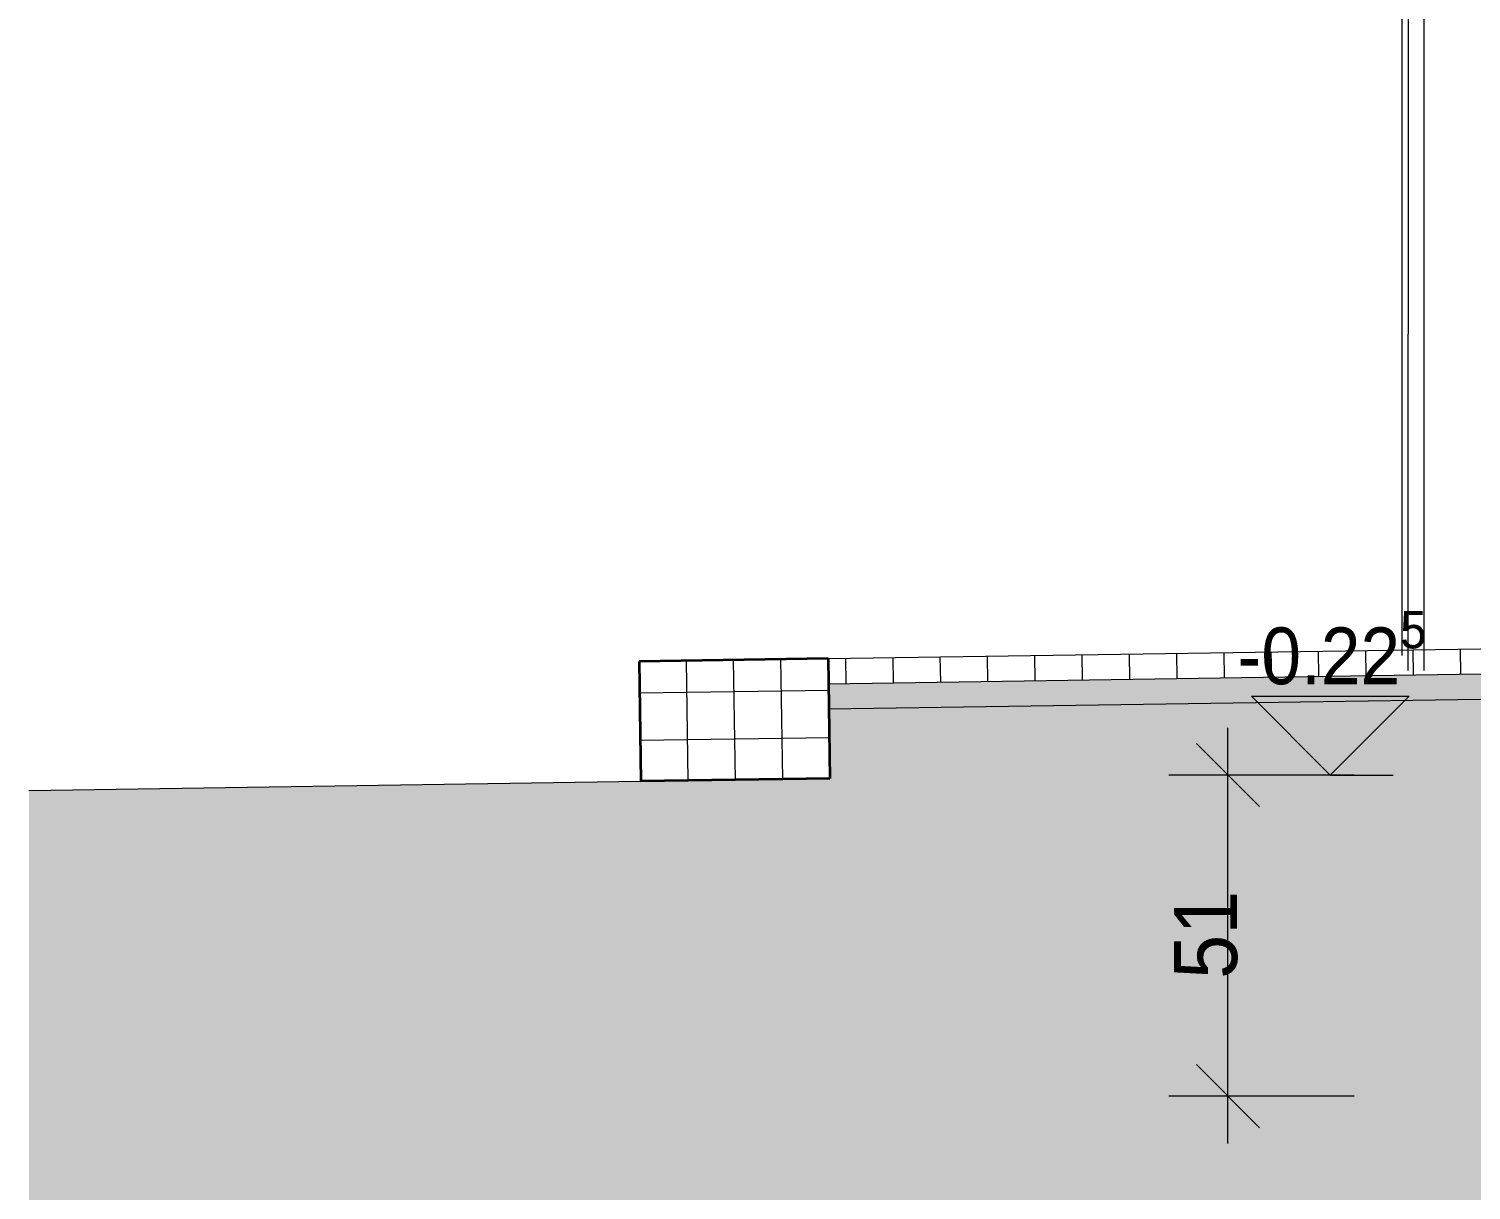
# Model space of a CAD drawing. Header units: metres. Extents: x -0.64 to 0.89, y -0.01 to 0.61.
# Drawn here: x 0.24159 to 0.28734, y 0.50737 to 0.54418 of the extents above; entities that cross this region are included whole.
import ezdxf
from ezdxf.xclip import XClip

# ---------------------------------------------------------------- set-up
doc = ezdxf.new("R2010")
doc.units = ezdxf.units.M
doc.header["$MEASUREMENT"] = 0
doc.header["$XCLIPFRAME"] = 0
doc.linetypes.add('Strich 2', pattern=[0.002822, 0.001411, -0.001411])
for name, color, linetype in [('011_Stift 1.Grau', 7, 'Continuous'), ('015 Innenwände', 7, 'Continuous'), ('030 Bodenaufbauten', 7, 'Continuous'), ('030 Bodenaufbauten Bauteilschraffuren', 7, 'Continuous'), ('035 Decken', 7, 'Continuous'), ('035 Decken Bauteilschraffuren', 7, 'Continuous'), ('035 Decken Schichttrennlinien', 7, 'Continuous'), ('120 Bemassungen Detail', 7, 'Continuous')]:
    doc.layers.add(name, color=color, linetype=linetype)
doc.styles.add('ERSTELLTER_STIL_5', font='Arial.ttf', dxfattribs={"width": 0.9})
doc.linetypes.add('Freihand _Gras im Schnitt_', pattern='A,0,[8,51.6.4.1 Schutzraum1.Shx,S=0.00015873,R=0,X=0,Y=0.00079505],-0.02,0', length=0.02)

# ---------------------------------------------------------------- blocks, each defined once
blk = doc.blocks.new('Zeichnung_4_3', base_point=(-3.23142, 0.525045))
at = {"layer": '030 Bodenaufbauten', "linetype": 'Continuous', "lineweight": 0, "true_color": 0xe4dfdb}
blk.add_hatch(color=254, dxfattribs=at).paths.add_polyline_path([(0.241588, 0.520038), (0.241588, 0.44619), (0.383284, 0.44619), (0.383284, 0.458407), (0.368722, 0.458407), (0.368197, 0.458445), (0.28946, 0.458445), (0.28946, 0.459845), (0.288214, 0.459848), (0.288315, 0.501278), (0.28835, 0.522259), (0.32135, 0.52286), (0.321342, 0.523434), (0.266965, 0.522619), (0.266998, 0.520419), (0.260999, 0.520329), (0.24597, 0.520103)])
at = {"layer": '030 Bodenaufbauten Bauteilschraffuren', "linetype": 'Continuous', "lineweight": 0, "true_color": 0x000000}
h = blk.add_hatch(dxfattribs=at)
h.set_pattern_fill('Kies_Sand_0003', color=18, style=0, pattern_type=2)
h.set_pattern_definition([(30, (-3.2314199, 0.52504523), (-0.00025, 0.0004330127), [0, -0.0005])])
h.paths.add_polyline_path([(0.325314, 0.524682), (0.324961, 0.524682), (0.324961, 0.523881), (0.322261, 0.523881), (0.322261, 0.525041), (0.322061, 0.525045), (0.322061, 0.524245), (0.266953, 0.523419), (0.266965, 0.522619), (0.321342, 0.523434), (0.321342, 0.52355), (0.32514, 0.52355), (0.32514, 0.523716), (0.325314, 0.523802)])
at = {"layer": '035 Decken Bauteilschraffuren', "linetype": 'Continuous', "lineweight": 0, "true_color": 0x000000}
h = blk.add_hatch(dxfattribs=at)
h.set_pattern_fill('Kunststein__Betonwerkste_25', color=18, style=0, pattern_type=2)
h.set_pattern_definition([(0.8594, (0.2825074, 0.5236518), (-2.25e-05, 0.00149983), []), (90.8594, (0.2825074, 0.5236518), (0.00149983, 2.25e-05), [])])
h.paths.add_polyline_path([(0.266941, 0.524218), (0.266953, 0.523419), (0.322061, 0.524245), (0.322061, 0.525045)])
h = blk.add_hatch(dxfattribs=at)
h.set_pattern_fill('Kunststein__Betonwerkste_25', color=18, style=0, pattern_type=2)
h.set_pattern_definition([(0.86, (0.2610023, 0.5201288), (-2.25e-05, 0.00149983), []), (90.86, (0.2610023, 0.5201288), (0.00149983, 2.25e-05), [])])
h.paths.add_polyline_path([(0.266999, 0.520419), (0.266942, 0.524218), (0.260942, 0.524128), (0.260999, 0.520329)])
at = {"layer": '120 Bemassungen Detail', "linetype": 'Continuous', "lineweight": 0, "true_color": 0x000000}
blk.add_hatch(color=18, dxfattribs=at).paths.add_polyline_path([(0.282866, 0.520525), (0.285366, 0.523025), (0.280366, 0.523025)])
at = {"layer": '011_Stift 1.Grau', "color": 7, "linetype": 'Strich 2', "lineweight": 13, "ltscale": 1000}
for p, q in [((0.285342, 0.574043), (0.285332, 0.523843)), ((0.285842, 0.574043), (0.285832, 0.523843))]:
    blk.add_line(p, q, dxfattribs=at)
at = {"layer": '015 Innenwände', "color": 7, "linetype": 'Continuous', "lineweight": 20, "ltscale": 1000}
for p, q in [((0.285142, 0.574043), (0.285142, 0.524311)), ((0.266941, 0.524218), (0.322061, 0.525045))]:
    blk.add_line(p, q, dxfattribs=at)
at = {"layer": '015 Innenwände', "color": 7, "linetype": 'Continuous', "lineweight": 13, "ltscale": 1000}
for p, q in [((0.266953, 0.523419), (0.322061, 0.524245)), ((0.266965, 0.522619), (0.321342, 0.523434))]:
    blk.add_line(p, q, dxfattribs=at)
at = {"layer": '015 Innenwände', "color": 7, "linetype": 'Freihand _Gras im Schnitt_', "lineweight": 20, "ltscale": 1000}
blk.add_line((0.241588, 0.520038), (0.260999, 0.520329), dxfattribs=at)
at = {"layer": '035 Decken', "color": 7, "linetype": 'Continuous', "lineweight": 35, "ltscale": 1000}
for p, q in [((0.266941, 0.524218), (0.260942, 0.524128)), ((0.260942, 0.524128), (0.260999, 0.520329)), ((0.266998, 0.520419), (0.260999, 0.520329))]:
    blk.add_line(p, q, dxfattribs=at)
at = {"layer": '035 Decken Schichttrennlinien', "color": 7, "linetype": 'Continuous', "lineweight": 35, "ltscale": 1000}
blk.add_line((0.266941, 0.524218), (0.266998, 0.520419), dxfattribs=at)
at = {"layer": '120 Bemassungen Detail', "color": 7, "linetype": 'Continuous', "lineweight": 13, "ltscale": 1000}
for p, q in [((0.282866, 0.520525), (0.280366, 0.523025)), ((0.280366, 0.523025), (0.285366, 0.523025)), ((0.285366, 0.523025), (0.282866, 0.520525)), ((0.27962, 0.520526), (0.27962, 0.522026)), ((0.28062, 0.519526), (0.27862, 0.521526)), ((0.28362, 0.520526), (0.277745, 0.520526)), ((0.27962, 0.510345), (0.27962, 0.520526)), ((0.282866, 0.520525), (0.280991, 0.520525)), ((0.282866, 0.520525), (0.284866, 0.520525)), ((0.27862, 0.511345), (0.28062, 0.509345)), ((0.28362, 0.510345), (0.277745, 0.510345)), ((0.27962, 0.508845), (0.27962, 0.510345))]:
    blk.add_line(p, q, dxfattribs=at)
at = {"layer": '120 Bemassungen Detail', "color": 7, "linetype": 'Continuous', "lineweight": 13, "insert": (0.279927, 0.522878), "char_height": 0.0018, "attachment_point": 7, "style": 'ERSTELLTER_STIL_5'}
blk.add_mtext('\\A1;{\\pql;\\fArial|b0|i0|c0|p0;\\W0.900000;-0.22\\fArial|b0|i0|c0|p0;\\W0.900000;\\A1{\\H.66x;\\S5^  ;}}', dxfattribs=at)
at = {"layer": '120 Bemassungen Detail', "color": 7, "linetype": 'Continuous', "lineweight": 13, "insert": (0.279939, 0.514063), "char_height": 0.002, "attachment_point": 7, "rotation": 90, "style": 'ERSTELLTER_STIL_5'}
blk.add_mtext('\\A1;{\\pql;\\fArial|b0|i0|c0|p0;\\W0.900000;51}', dxfattribs=at)

msp = doc.modelspace()

# ---------------------------------------------------------------- block references
at = {"layer": '011_Stift 1.Grau', "color": 7, "linetype": 'Continuous', "lineweight": 13, "ltscale": 1000}
ref = msp.add_blockref('Zeichnung_4_3', (-3.23142, 0.525045), dxfattribs=at)
XClip(ref).set_block_clipping_path([(0.2415876712, 0.4461899202), (0.383283947, 0.5888474518)])

doc.saveas('drawing.dxf')
